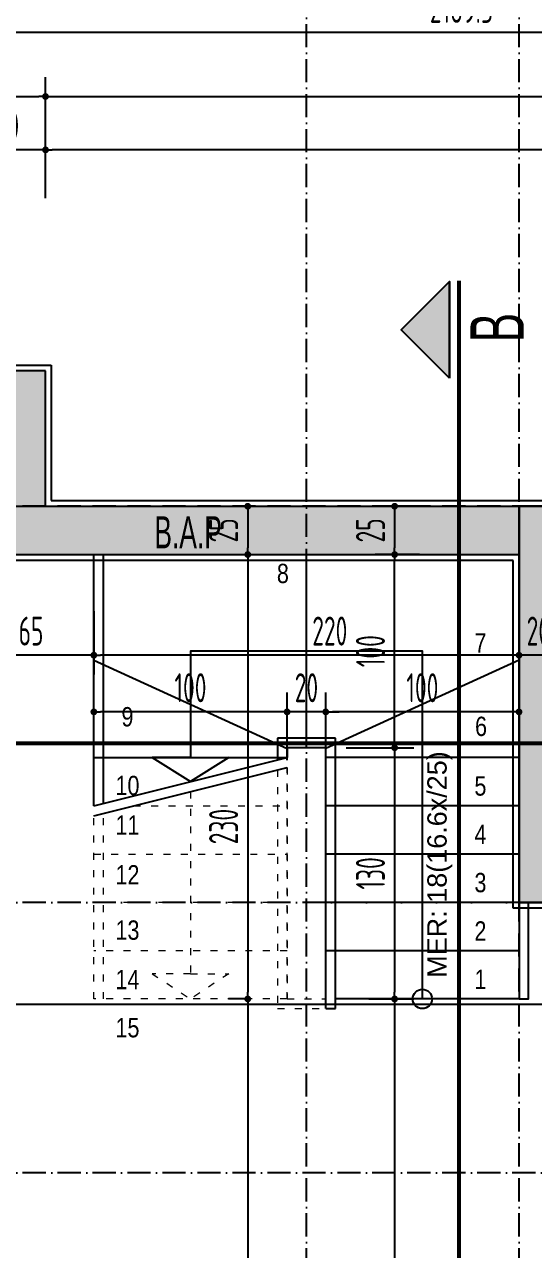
# Model space of a CAD drawing. Extents: x 41749 to 92598, y -24291 to 29432.
# Drawn here: x 46927 to 47190, y -22681 to -22047 of the extents above; entities that cross this region are included whole.
import ezdxf

# ---------------------------------------------------------------- set-up
doc = ezdxf.new("R2010")
doc.units = 0
doc.header["$MEASUREMENT"] = 0
doc.header["$PDMODE"] = 3
for name, pattern in [('ACAD_ISO03W100', [30, 12, -18]), ('ACAD_ISO10W100', [18, 12, -3, 0, -3]), ('DASHED', [0.75, 0.5, -0.25])]:
    doc.linetypes.add(name, pattern=pattern)
doc.layers.get('0').update_dxf_attribs({"linetype": 'CONTINUOUS'})
doc.layers.get('Defpoints').update_dxf_attribs({"linetype": 'CONTINUOUS'})
for name, color, linetype in [('AKS', 10, 'CONTINUOUS'), ('DUVAR', 6, 'CONTINUOUS'), ('İÇ ÖLÇÜ', 95, 'CONTINUOUS'), ('KOLON', 5, 'CONTINUOUS'), ('MERBAS', 231, 'CONTINUOUS'), ('MERDIVEN', 3, 'CONTINUOUS'), ('OLCU', 3, 'CONTINUOUS'), ('SıVA', 7, 'CONTINUOUS'), ('tar', 12, 'CONTINUOUS'), ('YAZI', 7, 'CONTINUOUS')]:
    doc.layers.add(name, color=color, linetype=linetype)
doc.layers.add('KAPI-ACILIM1', color=13, linetype='ACAD_ISO03W100', lineweight=20)
doc.styles.add('OLCU', font='isocpeur.ttf', dxfattribs={"width": 0.59})
doc.styles.add('POZ', font='arial.ttf', dxfattribs={"width": 0.8, "height": 12.5})
doc.dimstyles.new('OLCU3', dxfattribs={"dimscale": 0.5, "dimtxt": 30, "dimasz": 7, "dimexe": 20, "dimexo": 0, "dimgap": 10, "dimtad": 1, "dimdec": 4, "dimrnd": 0.5, "dimdsep": 46, "dimtxsty": 'OLCU', "dimblk1": 'DOT', "dimblk2": 'DOT', "dimsah": 1, "dimcen": 0.09, "dimclrt": 4, "dimadec": 0, "dimazin": 0, "dimtfac": 1, "dimtdec": 4, "dimtix": 1, "dimtmove": 2, "dimatfit": 3, "dimfxl": 0, "dimtolj": 1, "dimtzin": 0, "dimarcsym": 0})

# ---------------------------------------------------------------- blocks, each defined once
blk = doc.blocks.new('DOT')
at = {"color": 0, "linetype": 'ByBlock'}
blk.add_line((-0.5, 0), (-1, 0), dxfattribs=at)
at = {"color": 0, "linetype": 'ByBlock', "const_width": 0.5}
blk.add_lwpolyline([(-0.25, 0, 1), (0.25, 0, 1)], format="xyb", close=True, dxfattribs=at)
blk = doc.blocks.new('*D2466')
at = {"layer": 'Defpoints', "color": 0, "transparency": 16777216}
for p in [(47202.39, -22311.19), (47182.39, -22373.44), (47182.39, -22381.34)]:
    blk.add_point(p, dxfattribs=at)
at = {"layer": 'İÇ ÖLÇÜ', "color": 0, "lineweight": -2, "transparency": 16777216}
for p, q in [((47202.39, -22348.44), (47202.39, -22383.44)), ((47182.39, -22381.34), (47182.39, -22363.44)), ((47178.89, -22373.44), (47175.39, -22373.44)), ((47202.39, -22373.44), (47182.39, -22373.44)), ((47205.89, -22373.44), (47209.39, -22373.44))]:
    blk.add_line(p, q, dxfattribs=at)
at = {"layer": 'İÇ ÖLÇÜ', "color": 0, "lineweight": -2, "transparency": 16777216, "xscale": 3.5, "yscale": 3.5, "zscale": 3.5}
blk.add_blockref('DOT', (47182.39, -22373.44), dxfattribs=at)
at = {"layer": 'İÇ ÖLÇÜ', "color": 0, "lineweight": -2, "transparency": 16777216, "xscale": 3.5, "yscale": 3.5, "zscale": 3.5, "rotation": 180}
blk.add_blockref('DOT', (47202.39, -22373.44), dxfattribs=at)
at = {"layer": 'İÇ ÖLÇÜ', "color": 4, "transparency": 16777216, "insert": (47192.39, -22360.94), "char_height": 15, "attachment_point": 5, "style": 'OLCU'}
blk.add_mtext('\\A1;20', dxfattribs=at)
blk = doc.blocks.new('*D2471')
at = {"layer": 'Defpoints', "color": 0, "transparency": 16777216}
for p in [(48222.39, -22518.22), (46082.86, -22554.26), (46082.86, -22579.13)]:
    blk.add_point(p, dxfattribs=at)
at = {"layer": 'İÇ ÖLÇÜ', "color": 0, "lineweight": -2, "transparency": 16777216}
for p, q in [((48222.39, -22529.26), (48222.39, -22564.26)), ((46082.86, -22579.13), (46082.86, -22544.26)), ((48218.89, -22554.26), (46086.36, -22554.26))]:
    blk.add_line(p, q, dxfattribs=at)
at = {"layer": 'İÇ ÖLÇÜ', "color": 0, "lineweight": -2, "transparency": 16777216, "xscale": 3.5, "yscale": 3.5, "zscale": 3.5, "rotation": 180}
blk.add_blockref('DOT', (46082.86, -22554.26), dxfattribs=at)
at = {"layer": 'İÇ ÖLÇÜ', "color": 0, "lineweight": -2, "transparency": 16777216, "xscale": 3.5, "yscale": 3.5, "zscale": 3.5}
blk.add_blockref('DOT', (48222.39, -22554.26), dxfattribs=at)
at = {"layer": 'İÇ ÖLÇÜ', "color": 4, "transparency": 16777216, "insert": (47239.65, -22541.76), "char_height": 15, "attachment_point": 5, "style": 'OLCU'}
blk.add_mtext('\\A1;2139.5', dxfattribs=at)
blk = doc.blocks.new('*D2503')
at = {"layer": 'Defpoints', "color": 0, "transparency": 16777216}
for p in [(46937.39, -22111.93), (46937.39, -22237.61), (48247.39, -22296.34)]:
    blk.add_point(p, dxfattribs=at)
at = {"layer": 'OLCU', "color": 0, "lineweight": -2, "transparency": 16777216}
for p, q in [((46937.39, -22136.93), (46937.39, -22101.93)), ((48247.39, -22136.93), (48247.39, -22101.93)), ((48243.89, -22111.93), (46940.89, -22111.93))]:
    blk.add_line(p, q, dxfattribs=at)
at = {"layer": 'OLCU', "color": 0, "lineweight": -2, "transparency": 16777216, "xscale": 3.5, "yscale": 3.5, "zscale": 3.5, "rotation": 180}
blk.add_blockref('DOT', (46937.39, -22111.93), dxfattribs=at)
at = {"layer": 'OLCU', "color": 0, "lineweight": -2, "transparency": 16777216, "xscale": 3.5, "yscale": 3.5, "zscale": 3.5}
blk.add_blockref('DOT', (48247.39, -22111.93), dxfattribs=at)
at = {"layer": 'OLCU', "color": 4, "transparency": 16777216, "insert": (47592.39, -22099.43), "char_height": 15, "attachment_point": 5, "style": 'OLCU'}
blk.add_mtext('\\A1;1310', dxfattribs=at)
blk = doc.blocks.new('*D2504')
at = {"layer": 'Defpoints', "color": 0, "transparency": 16777216}
for p in [(46897.39, -22111.93), (46937.39, -22237.61), (46897.39, -22301.34)]:
    blk.add_point(p, dxfattribs=at)
at = {"layer": 'OLCU', "color": 0, "lineweight": -2, "transparency": 16777216}
for p, q in [((46897.39, -22136.93), (46897.39, -22101.93)), ((46937.39, -22136.93), (46937.39, -22101.93)), ((46933.89, -22111.93), (46900.89, -22111.93))]:
    blk.add_line(p, q, dxfattribs=at)
at = {"layer": 'OLCU', "color": 0, "lineweight": -2, "transparency": 16777216, "xscale": 3.5, "yscale": 3.5, "zscale": 3.5, "rotation": 180}
blk.add_blockref('DOT', (46897.39, -22111.93), dxfattribs=at)
at = {"layer": 'OLCU', "color": 0, "lineweight": -2, "transparency": 16777216, "xscale": 3.5, "yscale": 3.5, "zscale": 3.5}
blk.add_blockref('DOT', (46937.39, -22111.93), dxfattribs=at)
at = {"layer": 'OLCU', "color": 4, "transparency": 16777216, "insert": (46917.39, -22099.43), "char_height": 15, "attachment_point": 5, "style": 'OLCU'}
blk.add_mtext('\\A1;40', dxfattribs=at)
blk = doc.blocks.new('*D2510')
at = {"layer": 'Defpoints', "color": 0, "transparency": 16777216}
for p in [(46937.39, -22084.31), (46707.39, -22261.34), (46937.39, -22261.34)]:
    blk.add_point(p, dxfattribs=at)
at = {"layer": 'OLCU', "color": 0, "lineweight": -2, "transparency": 16777216}
for p, q in [((46707.39, -22109.31), (46707.39, -22074.31)), ((46937.39, -22109.31), (46937.39, -22074.31)), ((46710.89, -22084.31), (46933.89, -22084.31))]:
    blk.add_line(p, q, dxfattribs=at)
at = {"layer": 'OLCU', "color": 0, "lineweight": -2, "transparency": 16777216, "xscale": 3.5, "yscale": 3.5, "zscale": 3.5, "rotation": 180}
blk.add_blockref('DOT', (46707.39, -22084.31), dxfattribs=at)
at = {"layer": 'OLCU', "color": 0, "lineweight": -2, "transparency": 16777216, "xscale": 3.5, "yscale": 3.5, "zscale": 3.5}
blk.add_blockref('DOT', (46937.39, -22084.31), dxfattribs=at)
at = {"layer": 'OLCU', "color": 4, "transparency": 16777216, "insert": (46822.39, -22071.81), "char_height": 15, "attachment_point": 5, "style": 'OLCU'}
blk.add_mtext('\\A1;230', dxfattribs=at)
blk = doc.blocks.new('*D2511')
at = {"layer": 'Defpoints', "color": 0, "transparency": 16777216}
for p in [(48247.39, -22084.31), (46937.39, -22261.34), (48247.39, -22296.34)]:
    blk.add_point(p, dxfattribs=at)
at = {"layer": 'OLCU', "color": 0, "lineweight": -2, "transparency": 16777216}
for p, q in [((46937.39, -22109.31), (46937.39, -22074.31)), ((48247.39, -22109.31), (48247.39, -22074.31)), ((46940.89, -22084.31), (48243.89, -22084.31))]:
    blk.add_line(p, q, dxfattribs=at)
at = {"layer": 'OLCU', "color": 0, "lineweight": -2, "transparency": 16777216, "xscale": 3.5, "yscale": 3.5, "zscale": 3.5, "rotation": 180}
blk.add_blockref('DOT', (46937.39, -22084.31), dxfattribs=at)
at = {"layer": 'OLCU', "color": 0, "lineweight": -2, "transparency": 16777216, "xscale": 3.5, "yscale": 3.5, "zscale": 3.5}
blk.add_blockref('DOT', (48247.39, -22084.31), dxfattribs=at)
at = {"layer": 'OLCU', "color": 4, "transparency": 16777216, "insert": (47592.39, -22071.81), "char_height": 15, "attachment_point": 5, "style": 'OLCU'}
blk.add_mtext('\\A1;1310', dxfattribs=at)
blk = doc.blocks.new('*D2512')
at = {"layer": 'Defpoints', "color": 0, "transparency": 16777216}
for p in [(46057.86, -22051.2), (46057.86, -22136.93), (48247.39, -22132.04)]:
    blk.add_point(p, dxfattribs=at)
at = {"layer": 'OLCU', "color": 0, "lineweight": -2, "transparency": 16777216}
for p, q in [((46057.86, -22076.2), (46057.86, -22041.2)), ((48247.39, -22076.2), (48247.39, -22041.2)), ((48243.89, -22051.2), (46061.36, -22051.2))]:
    blk.add_line(p, q, dxfattribs=at)
at = {"layer": 'OLCU', "color": 0, "lineweight": -2, "transparency": 16777216, "xscale": 3.5, "yscale": 3.5, "zscale": 3.5, "rotation": 180}
blk.add_blockref('DOT', (46057.86, -22051.2), dxfattribs=at)
at = {"layer": 'OLCU', "color": 0, "lineweight": -2, "transparency": 16777216, "xscale": 3.5, "yscale": 3.5, "zscale": 3.5}
blk.add_blockref('DOT', (48247.39, -22051.2), dxfattribs=at)
at = {"layer": 'OLCU', "color": 4, "transparency": 16777216, "insert": (47152.63, -22038.7), "char_height": 15, "attachment_point": 5, "style": 'OLCU'}
blk.add_mtext('\\A1;2189.5', dxfattribs=at)
blk = doc.blocks.new('*D2745')
at = {"layer": 'Defpoints', "color": 0, "transparency": 16777216}
for p in [(46962.39, -22350.63), (47182.39, -22364.6), (46962.39, -22373.44)]:
    blk.add_point(p, dxfattribs=at)
at = {"layer": 'İÇ ÖLÇÜ', "color": 0, "lineweight": -2, "transparency": 16777216}
for p, q in [((46962.39, -22350.63), (46962.39, -22383.44)), ((47182.39, -22364.6), (47182.39, -22383.44)), ((47178.89, -22373.44), (46965.89, -22373.44))]:
    blk.add_line(p, q, dxfattribs=at)
at = {"layer": 'İÇ ÖLÇÜ', "color": 0, "lineweight": -2, "transparency": 16777216, "xscale": 3.5, "yscale": 3.5, "zscale": 3.5, "rotation": 180}
blk.add_blockref('DOT', (46962.39, -22373.44), dxfattribs=at)
at = {"layer": 'İÇ ÖLÇÜ', "color": 0, "lineweight": -2, "transparency": 16777216, "xscale": 3.5, "yscale": 3.5, "zscale": 3.5}
blk.add_blockref('DOT', (47182.39, -22373.44), dxfattribs=at)
at = {"layer": 'İÇ ÖLÇÜ', "color": 4, "transparency": 16777216, "insert": (47084.48, -22360.94), "char_height": 15, "attachment_point": 5, "style": 'OLCU'}
blk.add_mtext('\\A1;220', dxfattribs=at)
blk = doc.blocks.new('*D2746')
at = {"layer": 'Defpoints', "color": 0, "transparency": 16777216}
for p in [(47082.39, -22402.77), (47182.39, -22409.97), (47082.39, -22441.28)]:
    blk.add_point(p, dxfattribs=at)
at = {"layer": 'İÇ ÖLÇÜ', "color": 0, "lineweight": -2, "transparency": 16777216}
for p, q in [((47082.39, -22427.77), (47082.39, -22392.77)), ((47182.39, -22409.97), (47182.39, -22392.77)), ((47178.89, -22402.77), (47085.89, -22402.77))]:
    blk.add_line(p, q, dxfattribs=at)
at = {"layer": 'İÇ ÖLÇÜ', "color": 0, "lineweight": -2, "transparency": 16777216, "xscale": 3.5, "yscale": 3.5, "zscale": 3.5, "rotation": 180}
blk.add_blockref('DOT', (47082.39, -22402.77), dxfattribs=at)
at = {"layer": 'İÇ ÖLÇÜ', "color": 0, "lineweight": -2, "transparency": 16777216, "xscale": 3.5, "yscale": 3.5, "zscale": 3.5}
blk.add_blockref('DOT', (47182.39, -22402.77), dxfattribs=at)
at = {"layer": 'İÇ ÖLÇÜ', "color": 4, "transparency": 16777216, "insert": (47132.39, -22390.27), "char_height": 15, "attachment_point": 5, "style": 'OLCU'}
blk.add_mtext('\\A1;100', dxfattribs=at)
blk = doc.blocks.new('*D2747')
at = {"layer": 'Defpoints', "color": 0, "transparency": 16777216}
for p in [(47062.39, -22402.77), (47082.39, -22441.28), (47062.39, -22451.34)]:
    blk.add_point(p, dxfattribs=at)
at = {"layer": 'İÇ ÖLÇÜ', "color": 0, "lineweight": -2, "transparency": 16777216}
for p, q in [((47062.39, -22427.77), (47062.39, -22392.77)), ((47082.39, -22427.77), (47082.39, -22392.77)), ((47058.89, -22402.77), (47055.39, -22402.77)), ((47082.39, -22402.77), (47062.39, -22402.77)), ((47085.89, -22402.77), (47089.39, -22402.77))]:
    blk.add_line(p, q, dxfattribs=at)
at = {"layer": 'İÇ ÖLÇÜ', "color": 0, "lineweight": -2, "transparency": 16777216, "xscale": 3.5, "yscale": 3.5, "zscale": 3.5}
blk.add_blockref('DOT', (47062.39, -22402.77), dxfattribs=at)
at = {"layer": 'İÇ ÖLÇÜ', "color": 0, "lineweight": -2, "transparency": 16777216, "xscale": 3.5, "yscale": 3.5, "zscale": 3.5, "rotation": 180}
blk.add_blockref('DOT', (47082.39, -22402.77), dxfattribs=at)
at = {"layer": 'İÇ ÖLÇÜ', "color": 4, "transparency": 16777216, "insert": (47072.39, -22390.27), "char_height": 15, "attachment_point": 5, "style": 'OLCU'}
blk.add_mtext('\\A1;20', dxfattribs=at)
blk = doc.blocks.new('*D2748')
at = {"layer": 'Defpoints', "color": 0, "transparency": 16777216}
for p in [(46962.39, -22402.77), (46962.39, -22443.9), (47062.39, -22451.34)]:
    blk.add_point(p, dxfattribs=at)
at = {"layer": 'İÇ ÖLÇÜ', "color": 0, "lineweight": -2, "transparency": 16777216}
for p, q in [((46962.39, -22427.77), (46962.39, -22392.77)), ((47062.39, -22427.77), (47062.39, -22392.77)), ((47058.89, -22402.77), (46965.89, -22402.77))]:
    blk.add_line(p, q, dxfattribs=at)
at = {"layer": 'İÇ ÖLÇÜ', "color": 0, "lineweight": -2, "transparency": 16777216, "xscale": 3.5, "yscale": 3.5, "zscale": 3.5, "rotation": 180}
blk.add_blockref('DOT', (46962.39, -22402.77), dxfattribs=at)
at = {"layer": 'İÇ ÖLÇÜ', "color": 0, "lineweight": -2, "transparency": 16777216, "xscale": 3.5, "yscale": 3.5, "zscale": 3.5}
blk.add_blockref('DOT', (47062.39, -22402.77), dxfattribs=at)
at = {"layer": 'İÇ ÖLÇÜ', "color": 4, "transparency": 16777216, "insert": (47012.39, -22390.27), "char_height": 15, "attachment_point": 5, "style": 'OLCU'}
blk.add_mtext('\\A1;100', dxfattribs=at)
blk = doc.blocks.new('*D2749')
at = {"layer": 'Defpoints', "color": 0, "transparency": 16777216}
for p in [(47012.64, -22296.34), (47012.64, -22321.34), (47042.03, -22321.34)]:
    blk.add_point(p, dxfattribs=at)
at = {"layer": 'İÇ ÖLÇÜ', "color": 0, "lineweight": -2, "transparency": 16777216}
for p, q in [((47017.03, -22296.34), (47052.03, -22296.34)), ((47042.03, -22299.84), (47042.03, -22317.84)), ((47017.03, -22321.34), (47052.03, -22321.34))]:
    blk.add_line(p, q, dxfattribs=at)
at = {"layer": 'İÇ ÖLÇÜ', "color": 0, "lineweight": -2, "transparency": 16777216, "xscale": 3.5, "yscale": 3.5, "zscale": 3.5}
for p, rotation in [((47042.03, -22296.34), 90), ((47042.03, -22321.34), 270)]:
    blk.add_blockref('DOT', p, dxfattribs=dict(at, rotation=rotation))
at = {"layer": 'İÇ ÖLÇÜ', "color": 4, "transparency": 16777216, "insert": (47029.53, -22308.84), "char_height": 15, "attachment_point": 5, "rotation": 90, "style": 'OLCU'}
blk.add_mtext('\\A1;25', dxfattribs=at)
blk = doc.blocks.new('*D2750')
at = {"layer": 'Defpoints', "color": 0, "transparency": 16777216}
for p in [(47012.64, -22321.34), (47042.03, -22551.34), (47042.03, -22551.34)]:
    blk.add_point(p, dxfattribs=at)
at = {"layer": 'İÇ ÖLÇÜ', "color": 0, "lineweight": -2, "transparency": 16777216}
for p, q in [((47017.03, -22321.34), (47052.03, -22321.34)), ((47042.03, -22324.84), (47042.03, -22547.84)), ((47042.03, -22551.34), (47032.03, -22551.34))]:
    blk.add_line(p, q, dxfattribs=at)
at = {"layer": 'İÇ ÖLÇÜ', "color": 0, "lineweight": -2, "transparency": 16777216, "xscale": 3.5, "yscale": 3.5, "zscale": 3.5}
for p, rotation in [((47042.03, -22321.34), 90), ((47042.03, -22551.34), 270)]:
    blk.add_blockref('DOT', p, dxfattribs=dict(at, rotation=rotation))
at = {"layer": 'İÇ ÖLÇÜ', "color": 4, "transparency": 16777216, "insert": (47029.53, -22462.11), "char_height": 15, "attachment_point": 5, "rotation": 90, "style": 'OLCU'}
blk.add_mtext('\\A1;230', dxfattribs=at)
blk = doc.blocks.new('*D2751')
at = {"layer": 'Defpoints', "color": 0, "transparency": 16777216}
for p in [(47130.98, -22296.34), (47118.03, -22321.34), (47130.98, -22321.34)]:
    blk.add_point(p, dxfattribs=at)
at = {"layer": 'İÇ ÖLÇÜ', "color": 0, "lineweight": -2, "transparency": 16777216}
for p, q in [((47130.98, -22296.34), (47108.03, -22296.34)), ((47118.03, -22299.84), (47118.03, -22317.84)), ((47130.98, -22321.34), (47108.03, -22321.34))]:
    blk.add_line(p, q, dxfattribs=at)
at = {"layer": 'İÇ ÖLÇÜ', "color": 0, "lineweight": -2, "transparency": 16777216, "xscale": 3.5, "yscale": 3.5, "zscale": 3.5}
for p, rotation in [((47118.03, -22296.34), 90), ((47118.03, -22321.34), 270)]:
    blk.add_blockref('DOT', p, dxfattribs=dict(at, rotation=rotation))
at = {"layer": 'İÇ ÖLÇÜ', "color": 4, "transparency": 16777216, "insert": (47105.53, -22308.84), "char_height": 15, "attachment_point": 5, "rotation": 90, "style": 'OLCU'}
blk.add_mtext('\\A1;25', dxfattribs=at)
blk = doc.blocks.new('*D2752')
at = {"layer": 'Defpoints', "color": 0, "transparency": 16777216}
for p in [(47076.69, -22421.34), (47104.64, -22551.34), (47118.03, -22551.34)]:
    blk.add_point(p, dxfattribs=at)
at = {"layer": 'İÇ ÖLÇÜ', "color": 0, "lineweight": -2, "transparency": 16777216}
for p, q in [((47093.03, -22421.34), (47128.03, -22421.34)), ((47118.03, -22424.84), (47118.03, -22547.84)), ((47104.64, -22551.34), (47128.03, -22551.34))]:
    blk.add_line(p, q, dxfattribs=at)
at = {"layer": 'İÇ ÖLÇÜ', "color": 0, "lineweight": -2, "transparency": 16777216, "xscale": 3.5, "yscale": 3.5, "zscale": 3.5}
for p, rotation in [((47118.03, -22421.34), 90), ((47118.03, -22551.34), 270)]:
    blk.add_blockref('DOT', p, dxfattribs=dict(at, rotation=rotation))
at = {"layer": 'İÇ ÖLÇÜ', "color": 4, "transparency": 16777216, "insert": (47105.53, -22486.34), "char_height": 15, "attachment_point": 5, "rotation": 90, "style": 'OLCU'}
blk.add_mtext('\\A1;130', dxfattribs=at)
blk = doc.blocks.new('*D2753')
at = {"layer": 'Defpoints', "color": 0, "transparency": 16777216}
for p in [(47118.03, -22321.34), (47130.98, -22321.34), (47076.69, -22421.34)]:
    blk.add_point(p, dxfattribs=at)
at = {"layer": 'İÇ ÖLÇÜ', "color": 0, "lineweight": -2, "transparency": 16777216}
for p, q in [((47130.98, -22321.34), (47108.03, -22321.34)), ((47118.03, -22417.84), (47118.03, -22324.84)), ((47093.03, -22421.34), (47128.03, -22421.34))]:
    blk.add_line(p, q, dxfattribs=at)
at = {"layer": 'İÇ ÖLÇÜ', "color": 0, "lineweight": -2, "transparency": 16777216, "xscale": 3.5, "yscale": 3.5, "zscale": 3.5}
for p, rotation in [((47118.03, -22321.34), 90), ((47118.03, -22421.34), 270)]:
    blk.add_blockref('DOT', p, dxfattribs=dict(at, rotation=rotation))
at = {"layer": 'İÇ ÖLÇÜ', "color": 4, "transparency": 16777216, "insert": (47105.53, -22371.34), "char_height": 15, "attachment_point": 5, "rotation": 90, "style": 'OLCU'}
blk.add_mtext('\\A1;100', dxfattribs=at)
blk = doc.blocks.new('*D2754')
at = {"layer": 'Defpoints', "color": 0, "transparency": 16777216}
for p in [(47104.64, -22551.34), (47118.03, -23191.34), (47135.2, -23191.34)]:
    blk.add_point(p, dxfattribs=at)
at = {"layer": 'İÇ ÖLÇÜ', "color": 0, "lineweight": -2, "transparency": 16777216}
for p, q in [((47104.64, -22551.34), (47128.03, -22551.34)), ((47118.03, -22554.84), (47118.03, -23187.84)), ((47135.2, -23191.34), (47108.03, -23191.34))]:
    blk.add_line(p, q, dxfattribs=at)
at = {"layer": 'İÇ ÖLÇÜ', "color": 0, "lineweight": -2, "transparency": 16777216, "xscale": 3.5, "yscale": 3.5, "zscale": 3.5}
for p, rotation in [((47118.03, -22551.34), 90), ((47118.03, -23191.34), 270)]:
    blk.add_blockref('DOT', p, dxfattribs=dict(at, rotation=rotation))
at = {"layer": 'İÇ ÖLÇÜ', "color": 4, "transparency": 16777216, "insert": (47105.53, -22871.34), "char_height": 15, "attachment_point": 5, "rotation": 90, "style": 'OLCU'}
blk.add_mtext('\\A1;640', dxfattribs=at)
blk = doc.blocks.new('*D2755')
at = {"layer": 'Defpoints', "color": 0, "transparency": 16777216}
for p in [(47042.03, -22551.34), (47042.03, -23191.34), (47068.04, -23191.34)]:
    blk.add_point(p, dxfattribs=at)
at = {"layer": 'İÇ ÖLÇÜ', "color": 0, "lineweight": -2, "transparency": 16777216}
for p, q in [((47042.03, -22551.34), (47032.03, -22551.34)), ((47042.03, -22554.84), (47042.03, -23187.84)), ((47067.03, -23191.34), (47032.03, -23191.34))]:
    blk.add_line(p, q, dxfattribs=at)
at = {"layer": 'İÇ ÖLÇÜ', "color": 0, "lineweight": -2, "transparency": 16777216, "xscale": 3.5, "yscale": 3.5, "zscale": 3.5}
for p, rotation in [((47042.03, -22551.34), 90), ((47042.03, -23191.34), 270)]:
    blk.add_blockref('DOT', p, dxfattribs=dict(at, rotation=rotation))
at = {"layer": 'İÇ ÖLÇÜ', "color": 4, "transparency": 16777216, "insert": (47029.53, -22871.34), "char_height": 15, "attachment_point": 5, "rotation": 90, "style": 'OLCU'}
blk.add_mtext('\\A1;640', dxfattribs=at)
blk = doc.blocks.new('*D2756')
at = {"layer": 'Defpoints', "color": 0, "transparency": 16777216}
for p in [(46962.39, -22350.63), (46897.39, -22365.94), (46897.39, -22373.44)]:
    blk.add_point(p, dxfattribs=at)
at = {"layer": 'İÇ ÖLÇÜ', "color": 0, "lineweight": -2, "transparency": 16777216}
for p, q in [((46962.39, -22350.63), (46962.39, -22383.44)), ((46897.39, -22365.94), (46897.39, -22383.44)), ((46958.89, -22373.44), (46900.89, -22373.44))]:
    blk.add_line(p, q, dxfattribs=at)
at = {"layer": 'İÇ ÖLÇÜ', "color": 0, "lineweight": -2, "transparency": 16777216, "xscale": 3.5, "yscale": 3.5, "zscale": 3.5, "rotation": 180}
blk.add_blockref('DOT', (46897.39, -22373.44), dxfattribs=at)
at = {"layer": 'İÇ ÖLÇÜ', "color": 0, "lineweight": -2, "transparency": 16777216, "xscale": 3.5, "yscale": 3.5, "zscale": 3.5}
blk.add_blockref('DOT', (46962.39, -22373.44), dxfattribs=at)
at = {"layer": 'İÇ ÖLÇÜ', "color": 4, "transparency": 16777216, "insert": (46929.89, -22360.94), "char_height": 15, "attachment_point": 5, "style": 'OLCU'}
blk.add_mtext('\\A1;65', dxfattribs=at)

msp = doc.modelspace()

# ---------------------------------------------------------------- hatches: boundary and pattern name
at = {"layer": 'KOLON'}
msp.add_hatch(color=256, dxfattribs=at).paths.add_polyline_path([(47121.47857, -22204.98348), (47146.47857, -22229.98348), (47146.47857, -22179.98348)])
at = {"layer": 'tar'}
h = msp.add_hatch(dxfattribs=at)
h.set_pattern_fill('ANSI33', color=256, scale=40, style=0)
h.paths.add_polyline_path([(46707.3858, -22296.33978), (46707.3858, -22226.33833), (46937.3858, -22226.33833), (46937.3858, -22296.33978), (47182.3858, -22296.33978), (47182.3858, -22296.33978), (47202.3858, -22296.33978), (47362.3858, -22296.33978), (47362.3858, -22296.33978), (47382.3858, -22296.33978), (47742.3858, -22296.33978), (47742.3858, -22321.33978), (47382.3858, -22321.33978), (47382.3858, -22501.33978), (47362.3858, -22501.33978), (47362.3858, -22321.33978), (47202.3858, -22321.33978), (47202.3858, -22501.33978), (47182.3858, -22501.33978), (47182.3858, -22321.33978), (46897.3858, -22321.33978), (46897.3858, -22296.33833), (46917.3858, -22296.33833), (46917.3858, -22246.33833), (46727.3858, -22246.33833), (46727.3858, -22296.33978), (46747.3858, -22296.33978), (46747.3858, -22321.33978), (46677.3858, -22321.33978), (46677.3858, -22356.33978), (46647.3858, -22356.33978), (46647.3858, -22296.33978)])
h = msp.add_hatch(dxfattribs=at)
h.set_pattern_fill('ANSI33', color=256, scale=40, style=0)
h.paths.add_polyline_path([(47382.3858, -22296.33978), (47362.3858, -22296.33978), (47362.3858, -22321.33978), (47382.3858, -22321.33978)])
h.paths.add_polyline_path([(47382.3858, -22321.33978), (47362.3858, -22321.33978), (47362.3858, -22501.33978), (47382.3858, -22501.33978)])
h.paths.add_polyline_path([(47742.3858, -22296.33978), (47382.3858, -22296.33978), (47382.3858, -22321.33978), (47742.3858, -22321.33978)])
h.paths.add_polyline_path([(47362.3858, -22296.33978), (47202.3858, -22296.33978), (47202.3858, -22321.33978), (47362.3858, -22321.33978)])
h.paths.add_polyline_path([(47202.3858, -22296.33978), (47192.3858, -22296.33978), (47182.3858, -22296.33978), (47182.3858, -22321.33978), (47202.3858, -22321.33978)])
h.paths.add_polyline_path([(47202.3858, -22321.33978), (47182.3858, -22321.33978), (47182.3858, -22501.33978), (47202.3858, -22501.33978)])
h.paths.add_polyline_path([(46677.3858, -22296.33978), (46647.3858, -22296.33978), (46647.3858, -22356.33978), (46677.3858, -22356.33978)], flags=17)
h.paths.add_polyline_path([(46647.3858, -22296.33978), (46057.86467, -22296.33978), (46057.86467, -22596.33978), (46057.86467, -23111.53653), (46827.43037, -23216.33978), (46832.3858, -23216.33978), (47072.3858, -23216.33978), (47072.3858, -23191.33978), (46829.12486, -23191.33978), (46082.86467, -23089.71039), (46082.86467, -22321.33978), (46647.3858, -22321.33978)])
h.paths.add_polyline_path([(46677.3858, -22581.33978), (46647.3858, -22581.33978), (46647.3858, -22641.33978), (46677.3858, -22641.33978)], flags=17)
h.paths.add_polyline_path([(46677.3858, -23081.33978), (46617.3858, -23081.33978), (46617.3858, -23111.33978), (46677.3858, -23111.33978)], flags=17)
h.paths.add_polyline_path([(47422.3858, -22611.33978), (47362.3858, -22611.33978), (47362.3858, -22641.33978), (47422.3858, -22641.33978)])
h.paths.add_polyline_path([(47772.3858, -22611.33978), (47712.3858, -22611.33978), (47712.3858, -22641.33978), (47772.3858, -22641.33978)])
h.paths.add_polyline_path([(47102.3858, -23156.33973), (47072.3858, -23156.33973), (47072.3858, -23216.33973), (47102.3858, -23216.33973)])
h.paths.add_polyline_path([(47216.47574, -23216.33978), (47236.47574, -23216.33978), (47236.47574, -23191.33978), (47102.3858, -23191.33978), (47102.3858, -23216.33978), (47196.47574, -23216.33978), (47196.47574, -23286.34123), (47466.47574, -23286.34123), (47526.47574, -23286.34123), (47526.47574, -23216.33978), (47531.43117, -23216.33978), (47572.3858, -23216.33978), (47572.3858, -23191.33978), (47486.47574, -23191.33978), (47486.47574, -23216.33978), (47506.47574, -23216.33978), (47506.47574, -23266.34123), (47466.47574, -23266.34123), (47216.47574, -23266.34123)])
h.paths.add_polyline_path([(47602.3858, -23156.33973), (47572.3858, -23156.33973), (47572.3858, -23216.33973), (47602.3858, -23216.33973)])
h.paths.add_polyline_path([(47668.29587, -23191.33978), (47602.3858, -23191.33978), (47602.3858, -23216.33978), (47628.29587, -23216.33978), (47628.29587, -23286.34123), (47688.29587, -23286.34123), (47958.29587, -23286.34123), (47958.29587, -23216.33978), (48081.7276, -23216.33978), (48151.23728, -23111.33978), (48121.25562, -23111.33978), (48068.29587, -23191.33978), (47918.29587, -23191.33978), (47918.29587, -23216.33978), (47938.29587, -23216.33978), (47938.29587, -23266.34123), (47688.29587, -23266.34123), (47648.29587, -23266.34123), (47648.29587, -23216.33978), (47668.29587, -23216.33978)])
h.paths.add_polyline_path([(48152.23728, -23081.33978), (48091.23728, -23081.33978), (48091.23728, -23111.33978), (48151.23728, -23111.33978), (48152.23728, -23109.8292)])
h.paths.add_polyline_path([(48247.3858, -22966.09965), (48247.3858, -22296.33978), (48152.23728, -22296.33978), (48152.23728, -22321.33978), (48222.3858, -22321.33978), (48222.3858, -22958.57444), (48141.11553, -23081.33978), (48152.23728, -23081.33978), (48152.23728, -23109.8292)])
h.paths.add_polyline_path([(48152.23728, -22296.33978), (48092.23728, -22296.33978), (48092.23728, -22326.33978), (48152.23728, -22326.33978)])
h.paths.add_polyline_path([(48092.23728, -22296.33978), (47772.3858, -22296.33978), (47772.3858, -22321.33978), (48092.23728, -22321.33978)])
h.paths.add_polyline_path([(47772.3858, -22296.33978), (47742.3858, -22296.33978), (47742.3858, -22356.33978), (47772.3858, -22356.33978), (47772.3858, -22316.33978)])

# ---------------------------------------------------------------- linework, layer by layer
at = {"layer": 'AKS', "linetype": 'ACAD_ISO10W100'}
for p, q in [((47072.3858, -23615.41817), (47072.3858, -21957.24438)), ((47182.3858, -23615.41817), (47182.3858, -21957.24438)), ((48548.3858, -22296.33978), (45754.73161, -22296.33978)), ((48548.3858, -22501.33978), (45754.73161, -22501.33978)), ((48548.3858, -22641.33978), (45754.73161, -22641.33978))]:
    msp.add_line(p, q, dxfattribs=at)
at = {"layer": 'DUVAR'}
msp.add_line((46937.3858, -22296.33978), (47567.3858, -22296.33978), dxfattribs=at)
at = {"layer": 'KAPI-ACILIM1', "ltscale": 0.3}
for p, q in [((47057.3858, -22432.74366), (47057.3858, -22556.33978)), ((47062.3858, -22551.33978), (47062.3858, -22431.49366)), ((47062.3858, -22431.49366), (47062.3858, -22551.33978)), ((46983.00133, -22451.33978), (47062.3858, -22451.33978)), ((46962.3858, -22551.33978), (46962.3858, -22456.49366)), ((46967.3858, -22551.33978), (46967.3858, -22455.24366)), ((46962.3858, -22476.33978), (47062.3858, -22476.33978)), ((47062.3858, -22501.33978), (46962.3858, -22501.33978)), ((47062.3858, -22526.33978), (46962.3858, -22526.33978)), ((47012.3858, -22538.28744), (46992.57663, -22538.28744)), ((46992.57663, -22538.28744), (47012.3858, -22551.33978)), ((47012.3858, -22538.28744), (47032.19497, -22538.28744)), ((47032.19497, -22538.28744), (47012.3858, -22551.33978)), ((47062.3858, -22551.33978), (46962.3858, -22551.33978)), ((47062.3858, -22551.33978), (47082.3858, -22551.33978)), ((47057.3858, -22556.33978), (47082.3858, -22556.33978))]:
    msp.add_line(p, q, dxfattribs=at)
msp.add_lwpolyline([(47012.3858, -22443.99366), (47012.3858, -22538.28744)], dxfattribs=at)
at = {"layer": 'KOLON'}
for p, q in [((47146.47857, -22179.98348), (47121.47857, -22204.98348)), ((47121.47857, -22204.98348), (47146.47857, -22179.98348)), ((47146.47857, -22229.98348), (47146.47857, -22179.98348)), ((47146.47857, -22179.98348), (47146.47857, -22229.98348)), ((47146.47857, -22229.98348), (47121.47857, -22204.98348)), ((46937.3858, -22226.33833), (46767.3858, -22226.33833)), ((46937.3858, -22296.33978), (46937.3858, -22226.33833)), ((46937.3858, -22296.33978), (48247.3858, -22296.33978)), ((47172.3858, -22296.33978), (47247.3858, -22296.33978)), ((47182.3858, -22296.33978), (47382.3858, -22296.33978)), ((47382.3858, -22296.33978), (47182.3858, -22296.33978)), ((47182.3858, -22296.33978), (47182.3858, -22501.33978)), ((47182.3858, -22296.33978), (47202.3858, -22296.33978)), ((47182.3858, -22501.33978), (47182.3858, -22296.33978)), ((46897.3858, -22321.33978), (47182.3858, -22321.33978)), ((46897.3858, -22321.33978), (47182.3858, -22321.33978)), ((47182.3858, -22501.33978), (47202.3858, -22501.33978)), ((47202.3858, -22501.33978), (47182.3858, -22501.33978))]:
    msp.add_line(p, q, dxfattribs=at)
at = {"layer": 'MERBAS', "linetype": 'DASHED', "ltscale": 40, "const_width": 2}
for points in [[(47151.30784, -23304.86421), (47151.30784, -22179.64749)], [(45925.88772, -22419.08918), (48370.68025, -22419.08918)]]:
    msp.add_lwpolyline(points, dxfattribs=at)
at = {"layer": 'MERDIVEN'}
for p, q in [((46962.3858, -22451.33978), (46962.3858, -22321.33978)), ((46967.3858, -22450.08978), (46967.3858, -22321.33978)), ((47072.3858, -22421.33978), (47072.3858, -22324.33978)), ((46962.3858, -22375.92137), (47062.3858, -22421.75629)), ((47182.3858, -22375.92137), (47082.3858, -22421.75629)), ((47087.3858, -22416.33978), (47057.3858, -22416.33978)), ((47057.3858, -22416.33978), (47057.3858, -22427.58978)), ((47087.3858, -22556.33978), (47087.3858, -22416.33978)), ((47062.3858, -22426.33978), (47062.3858, -22421.33978)), ((47082.3858, -22421.33978), (47062.3858, -22421.33978)), ((47082.3858, -22421.33978), (47062.3858, -22421.33978)), ((47062.3858, -22421.33978), (47062.3858, -22426.33978)), ((47082.3858, -22551.33978), (47082.3858, -22421.33978)), ((47082.3858, -22556.33978), (47082.3858, -22421.33978)), ((46962.3858, -22426.33978), (47062.3858, -22426.33978)), ((46962.3858, -22451.33978), (47062.3858, -22426.33978)), ((47012.3858, -22426.33978), (46992.57663, -22426.33978)), ((46992.57663, -22426.33978), (47012.3858, -22438.83978)), ((47012.3858, -22426.33978), (47032.19497, -22426.33978)), ((47032.19497, -22426.33978), (47012.3858, -22438.83978)), ((47182.3858, -22426.33978), (47082.3858, -22426.33978)), ((46962.3858, -22456.49366), (47062.3858, -22431.49366)), ((47182.3858, -22451.33978), (47082.3858, -22451.33978)), ((47182.3858, -22476.33978), (47082.3858, -22476.33978)), ((47182.3858, -22501.33978), (47082.3858, -22501.33978)), ((47182.3858, -22526.33978), (47082.3858, -22526.33978)), ((47182.3858, -22551.33978), (47087.3858, -22551.33978)), ((47082.3858, -22556.33978), (47087.3858, -22556.33978))]:
    msp.add_line(p, q, dxfattribs=at)
for points in [[(47132.3858, -22551.33978), (47132.3858, -22371.33978), (47012.3858, -22371.33978), (47012.3858, -22426.33978)], [(47182.3858, -22501.33978), (47182.3858, -22551.33978), (47187.3858, -22551.33978), (47187.3858, -22501.33978)]]:
    msp.add_lwpolyline(points, dxfattribs=at)
msp.add_circle((47132.3858, -22551.33978), 5, dxfattribs=at)
at = {"layer": 'SıVA'}
for p, q in [((46767.3858, -22223.33833), (46940.3858, -22223.33833)), ((46940.3858, -22223.33833), (46940.3858, -22293.33978)), ((46940.3858, -22293.33978), (47182.3858, -22293.33978)), ((47182.3858, -22293.33978), (47202.3858, -22293.33978)), ((47179.3858, -22324.33978), (46894.3858, -22324.33978)), ((47179.3858, -22504.33978), (47179.3858, -22324.33978)), ((47179.3858, -22504.33978), (47179.3858, -22324.33978)), ((47205.3858, -22504.33978), (47179.3858, -22504.33978))]:
    msp.add_line(p, q, dxfattribs=at)
msp.add_lwpolyline([(47146.47857, -22229.98348), (47121.47857, -22204.98348), (47146.47857, -22179.98348)], close=True, dxfattribs=at)
at = {"layer": 'tar'}
msp.add_lwpolyline([(46057.86467, -22296.33978), (48247.3858, -22296.33978), (48247.3858, -22966.09965), (48081.72756, -23216.33984), (46827.43037, -23216.33978), (46057.86467, -23111.33978), (46057.86467, -22296.33978)], dxfattribs=at)

# ---------------------------------------------------------------- texts
at = {"layer": 'YAZI', "style": 'POZ'}
msp.add_text('MER: 18(16.6x/25)', height=10, rotation=90, dxfattribs=at).set_placement((47144.94682, -22540.38027))
at = {"layer": 'YAZI', "attachment_point": 5, "style": 'OLCU'}
for s, insert, char_height, width, rotation in [('{\\fArial|b0|i0|c162|p34;B}', (47171.04323, -22203.86622), 27.648, 481.0917888, 90), ('{\\fArial|b0|i0|c162|p34;B.A.P}', (47011.1708, -22309.81125), 16.5888, 288.6550733, 0)]:
    msp.add_mtext(s, dxfattribs=dict(at, insert=insert, char_height=char_height, width=width, rotation=rotation))
at = {"layer": 'YAZI', "char_height": 10, "width": 33.9177331, "attachment_point": 5, "style": 'POZ'}
for s, insert in [('8', (47060.20445, -22331.18481)), ('7', (47162.42694, -22367.13059)), ('9', (46979.78124, -22405.34381)), ('6', (47162.74335, -22410.3251)), ('10', (46979.78124, -22440.91464)), ('5', (47162.42694, -22441.17396)), ('11', (46979.78124, -22461.31606)), ('4', (47162.42694, -22466.17396)), ('12', (46979.78124, -22487.07127)), ('3', (47162.42694, -22491.17396)), ('13', (46979.78124, -22515.7607)), ('2', (47162.42694, -22516.17396)), ('14', (46979.78124, -22541.26246)), ('1', (47162.42694, -22541.17396)), ('15', (46979.78124, -22566.26246))]:
    msp.add_mtext(s, dxfattribs=dict(at, insert=insert))

# ---------------------------------------------------------------- dimensions: what is measured, and where the dimension line sits
at = {"layer": 'İÇ ÖLÇÜ'}
for base, p1, p2, picture, middle in [((47042.02541, -22321.33978), (47012.64036, -22296.33978), (47012.64036, -22321.33978), '*D2749', (47029.52541, -22308.83978)), ((47118.02689, -22321.33978), (47130.97863, -22296.33978), (47130.97863, -22321.33978), '*D2751', (47105.52689, -22308.83978)), ((47118.02689, -22321.33978), (47076.69429, -22421.33978), (47130.97863, -22321.33978), '*D2753', (47105.52689, -22371.33978)), ((47118.02689, -22551.33978), (47076.69429, -22421.33978), (47104.6431, -22551.33978), '*D2752', (47105.52689, -22486.33978)), ((47042.02541, -23191.33978), (47042.02541, -22551.33978), (47068.03994, -23191.33978), '*D2755', (47029.52541, -22871.33978)), ((47118.02689, -23191.33978), (47104.6431, -22551.33978), (47135.19929, -23191.33978), '*D2754', (47105.52689, -22871.33978))]:
    dim = msp.add_linear_dim(base=base, p1=p1, p2=p2, angle=90, dimstyle='OLCU3', dxfattribs=at)
    dim.commit()
    dim.dimension.update_dxf_attribs({"geometry": picture, "text_midpoint": middle})
for base, p1, p2, picture, middle in [((47182.3858, -22373.44046), (47202.3858, -22311.18879), (47182.3858, -22381.33978), '*D2466', (47192.3858, -22360.94046)), ((46897.3858, -22373.44046), (46962.3858, -22350.62739), (46897.3858, -22365.94046), '*D2756', (46929.8858, -22360.94046)), ((46962.3858, -22402.7737), (47062.3858, -22451.33978), (46962.3858, -22443.89504), '*D2748', (47012.3858, -22390.2737)), ((47062.3858, -22402.7737), (47082.3858, -22441.28361), (47062.3858, -22451.33978), '*D2747', (47072.3858, -22390.2737)), ((47082.3858, -22402.7737), (47182.3858, -22409.96756), (47082.3858, -22441.28361), '*D2746', (47132.3858, -22390.2737))]:
    dim = msp.add_linear_dim(base=base, p1=p1, p2=p2, dimstyle='OLCU3', dxfattribs=at)
    dim.commit()
    dim.dimension.update_dxf_attribs({"geometry": picture, "text_midpoint": middle})
dim = msp.add_linear_dim(base=(47042.02541, -22551.33978), p1=(47012.64036, -22321.33978), p2=(47042.02541, -22551.33978), angle=90, dimstyle='OLCU3', dxfattribs=at)
dim.commit()
dim.dimension.update_dxf_attribs({"geometry": '*D2750', "text_midpoint": (47029.52541, -22462.11407), "dimtype": 160})
for base, p1, p2, picture, middle in [((46962.3858, -22373.44046), (47182.3858, -22364.60029), (46962.3858, -22350.62739), '*D2745', (47084.48254, -22360.94046)), ((46082.86467, -22554.25682), (48222.3858, -22518.22445), (46082.86467, -22579.13361), '*D2471', (47239.6516, -22541.75682))]:
    dim = msp.add_linear_dim(base=base, p1=p1, p2=p2, dimstyle='OLCU3', dxfattribs=at)
    dim.commit()
    dim.dimension.update_dxf_attribs({"geometry": picture, "text_midpoint": middle, "dimtype": 160})
at = {"layer": 'OLCU'}
for base, p1, p2, picture, middle in [((46057.86467, -22051.20091), (48247.3858, -22132.03903), (46057.86467, -22136.93124), '*D2512', (47152.62524, -22038.70091)), ((46937.3858, -22084.30578), (46707.3858, -22261.33906), (46937.3858, -22261.33906), '*D2510', (46822.3858, -22071.80578)), ((48247.3858, -22084.30578), (46937.3858, -22261.33906), (48247.3858, -22296.33978), '*D2511', (47592.3858, -22071.80578)), ((46897.3858, -22111.93124), (46937.3858, -22237.60554), (46897.3858, -22301.33978), '*D2504', (46917.3858, -22099.43124)), ((46937.3858, -22111.93124), (48247.3858, -22296.33978), (46937.3858, -22237.60554), '*D2503', (47592.3858, -22099.43124))]:
    dim = msp.add_linear_dim(base=base, p1=p1, p2=p2, dimstyle='OLCU3', dxfattribs=at)
    dim.commit()
    dim.dimension.update_dxf_attribs({"geometry": picture, "text_midpoint": middle})

doc.saveas('drawing.dxf')
